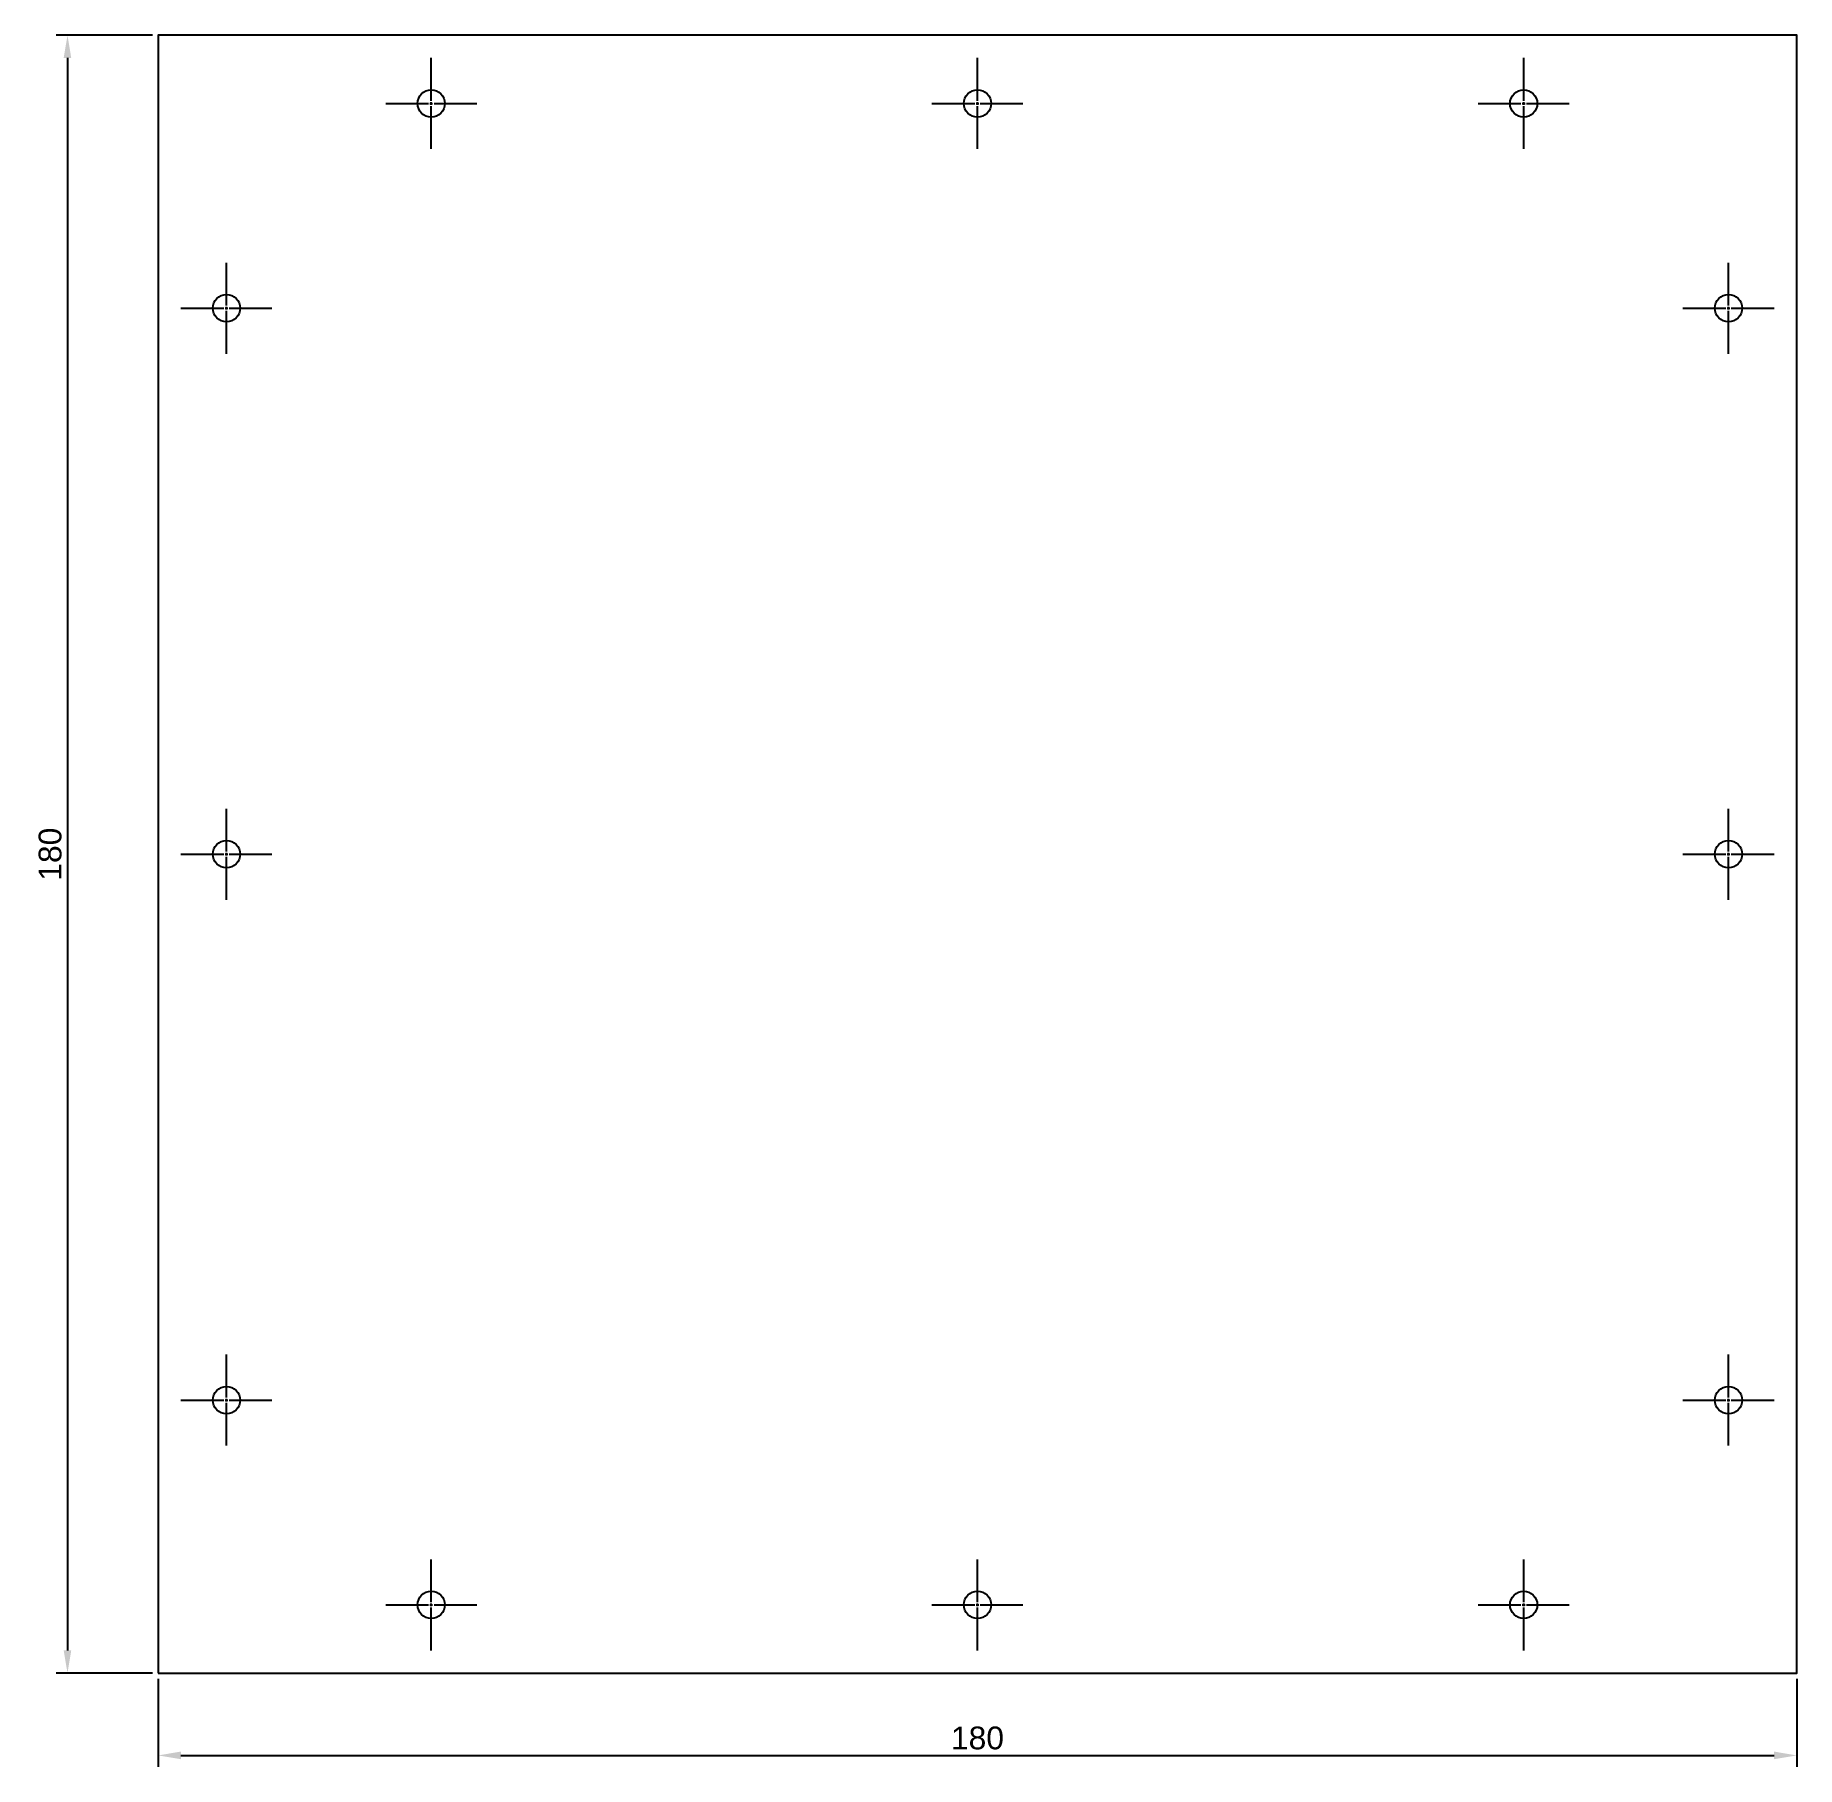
# Model space of a CAD drawing. Extents: x -14 to 180, y -10 to 180.
import ezdxf

# ---------------------------------------------------------------- set-up
doc = ezdxf.new("R2010")
doc.units = 0
doc.linetypes.add('CENTER2', pattern=[28.575, 19.05, -3.175, 3.175, -3.175])
doc.layers.get('DEFPOINTS').update_dxf_attribs({"linetype": 'CONTINUOUS'})
for name, color, linetype in [('CENTERS', 7, 'CONTINUOUS'), ('DIMENSIONS', 7, 'CONTINUOUS'), ('HOLE', 4, 'CONTINUOUS'), ('OUTLINE', 255, 'CONTINUOUS')]:
    doc.layers.add(name, color=color, linetype=linetype)
doc.styles.get("Standard").update_dxf_attribs({"font": 'arial.ttf'})
doc.dimstyles.new('ISO-25', dxfattribs={"dimtxt": 2.5, "dimasz": 2.5, "dimexe": 1.25, "dimexo": 0.625, "dimtad": 1, "dimtxsty": 'STANDARD', "dimcen": 2.5, "dimazin": 3, "dimtfac": 1, "dimtmove": 0, "dimatfit": 3})

# ---------------------------------------------------------------- blocks, each defined once
blk = doc.blocks.new('*U22')
at = {"layer": 'CENTERS', "color": 0, "linetype": 'CENTER2'}
for p, q in [((0, 0.3), (0, 5)), ((-5, 0), (-0.3, 0)), ((0.3, 0), (5, 0)), ((0, -5), (0, -0.3))]:
    blk.add_line(p, q, dxfattribs=at)
at = {"layer": 'CENTERS', "color": 0, "linetype": 'CONTINUOUS'}
for p, q in [((-0.15, 0), (0.15, 0)), ((0, -0.15), (0, 0.15))]:
    blk.add_line(p, q, dxfattribs=at)
blk = doc.blocks.new('*U23')
at = {"layer": 'CENTERS', "color": 0, "linetype": 'CENTER2'}
for p, q in [((0, 0.3), (0, 5)), ((-5, 0), (-0.3, 0)), ((0.3, 0), (5, 0)), ((0, -5), (0, -0.3))]:
    blk.add_line(p, q, dxfattribs=at)
at = {"layer": 'CENTERS', "color": 0, "linetype": 'CONTINUOUS'}
for p, q in [((-0.15, 0), (0.15, 0)), ((0, -0.15), (0, 0.15))]:
    blk.add_line(p, q, dxfattribs=at)
blk = doc.blocks.new('*U24')
at = {"layer": 'CENTERS', "color": 0, "linetype": 'CENTER2'}
for p, q in [((0, 0.3), (0, 5)), ((-5, 0), (-0.3, 0)), ((0.3, 0), (5, 0)), ((0, -5), (0, -0.3))]:
    blk.add_line(p, q, dxfattribs=at)
at = {"layer": 'CENTERS', "color": 0, "linetype": 'CONTINUOUS'}
for p, q in [((-0.15, 0), (0.15, 0)), ((0, -0.15), (0, 0.15))]:
    blk.add_line(p, q, dxfattribs=at)
blk = doc.blocks.new('*U25')
at = {"layer": 'CENTERS', "color": 0, "linetype": 'CENTER2'}
for p, q in [((0, 0.3), (0, 5)), ((-5, 0), (-0.3, 0)), ((0.3, 0), (5, 0)), ((0, -5), (0, -0.3))]:
    blk.add_line(p, q, dxfattribs=at)
at = {"layer": 'CENTERS', "color": 0, "linetype": 'CONTINUOUS'}
for p, q in [((-0.15, 0), (0.15, 0)), ((0, -0.15), (0, 0.15))]:
    blk.add_line(p, q, dxfattribs=at)
blk = doc.blocks.new('*U26')
at = {"layer": 'CENTERS', "color": 0, "linetype": 'CENTER2'}
for p, q in [((0, 0.3), (0, 5)), ((-5, 0), (-0.3, 0)), ((0.3, 0), (5, 0)), ((0, -5), (0, -0.3))]:
    blk.add_line(p, q, dxfattribs=at)
at = {"layer": 'CENTERS', "color": 0, "linetype": 'CONTINUOUS'}
for p, q in [((-0.15, 0), (0.15, 0)), ((0, -0.15), (0, 0.15))]:
    blk.add_line(p, q, dxfattribs=at)
blk = doc.blocks.new('*U27')
at = {"layer": 'CENTERS', "color": 0, "linetype": 'CENTER2'}
for p, q in [((0, 0.3), (0, 5)), ((-5, 0), (-0.3, 0)), ((0.3, 0), (5, 0)), ((0, -5), (0, -0.3))]:
    blk.add_line(p, q, dxfattribs=at)
at = {"layer": 'CENTERS', "color": 0, "linetype": 'CONTINUOUS'}
for p, q in [((-0.15, 0), (0.15, 0)), ((0, -0.15), (0, 0.15))]:
    blk.add_line(p, q, dxfattribs=at)
blk = doc.blocks.new('*U28')
at = {"layer": 'CENTERS', "color": 0, "linetype": 'CENTER2'}
for p, q in [((0, 0.3), (0, 5)), ((-5, 0), (-0.3, 0)), ((0.3, 0), (5, 0)), ((0, -5), (0, -0.3))]:
    blk.add_line(p, q, dxfattribs=at)
at = {"layer": 'CENTERS', "color": 0, "linetype": 'CONTINUOUS'}
for p, q in [((-0.15, 0), (0.15, 0)), ((0, -0.15), (0, 0.15))]:
    blk.add_line(p, q, dxfattribs=at)
blk = doc.blocks.new('*U29')
at = {"layer": 'CENTERS', "color": 0, "linetype": 'CENTER2'}
for p, q in [((0, 0.3), (0, 5)), ((-5, 0), (-0.3, 0)), ((0.3, 0), (5, 0)), ((0, -5), (0, -0.3))]:
    blk.add_line(p, q, dxfattribs=at)
at = {"layer": 'CENTERS', "color": 0, "linetype": 'CONTINUOUS'}
for p, q in [((-0.15, 0), (0.15, 0)), ((0, -0.15), (0, 0.15))]:
    blk.add_line(p, q, dxfattribs=at)
blk = doc.blocks.new('*U30')
at = {"layer": 'CENTERS', "color": 0, "linetype": 'CENTER2'}
for p, q in [((0, 0.3), (0, 5)), ((-5, 0), (-0.3, 0)), ((0.3, 0), (5, 0)), ((0, -5), (0, -0.3))]:
    blk.add_line(p, q, dxfattribs=at)
at = {"layer": 'CENTERS', "color": 0, "linetype": 'CONTINUOUS'}
for p, q in [((-0.15, 0), (0.15, 0)), ((0, -0.15), (0, 0.15))]:
    blk.add_line(p, q, dxfattribs=at)
blk = doc.blocks.new('*U31')
at = {"layer": 'CENTERS', "color": 0, "linetype": 'CENTER2'}
for p, q in [((0, 0.3), (0, 5)), ((-5, 0), (-0.3, 0)), ((0.3, 0), (5, 0)), ((0, -5), (0, -0.3))]:
    blk.add_line(p, q, dxfattribs=at)
at = {"layer": 'CENTERS', "color": 0, "linetype": 'CONTINUOUS'}
for p, q in [((-0.15, 0), (0.15, 0)), ((0, -0.15), (0, 0.15))]:
    blk.add_line(p, q, dxfattribs=at)
blk = doc.blocks.new('*U32')
at = {"layer": 'CENTERS', "color": 0, "linetype": 'CENTER2'}
for p, q in [((0, 0.3), (0, 5)), ((-5, 0), (-0.3, 0)), ((0.3, 0), (5, 0)), ((0, -5), (0, -0.3))]:
    blk.add_line(p, q, dxfattribs=at)
at = {"layer": 'CENTERS', "color": 0, "linetype": 'CONTINUOUS'}
for p, q in [((-0.15, 0), (0.15, 0)), ((0, -0.15), (0, 0.15))]:
    blk.add_line(p, q, dxfattribs=at)
blk = doc.blocks.new('*U33')
at = {"layer": 'CENTERS', "color": 0, "linetype": 'CENTER2'}
for p, q in [((0, 0.3), (0, 5)), ((-5, 0), (-0.3, 0)), ((0.3, 0), (5, 0)), ((0, -5), (0, -0.3))]:
    blk.add_line(p, q, dxfattribs=at)
at = {"layer": 'CENTERS', "color": 0, "linetype": 'CONTINUOUS'}
for p, q in [((-0.15, 0), (0.15, 0)), ((0, -0.15), (0, 0.15))]:
    blk.add_line(p, q, dxfattribs=at)
blk = doc.blocks.new('*D34')
at = {"layer": 'DEFPOINTS', "color": 0}
for p in [(0, 180), (-9.96, 0), (0, 0)]:
    blk.add_point(p, dxfattribs=at)
at = {"layer": 'DIMENSIONS', "color": 0}
for p, q in [((-0.62, 180), (-11.21, 180)), ((-9.96, 177.5), (-9.96, 2.5)), ((-0.62, 0), (-11.21, 0))]:
    blk.add_line(p, q, dxfattribs=at)
for points in [[(-10.38, 177.5), (-9.55, 177.5), (-9.96, 180)], [(-10.38, 2.5), (-9.55, 2.5), (-9.96, 0)]]:
    blk.add_solid(points, dxfattribs=at)
at = {"layer": 'DIMENSIONS', "color": 0, "insert": (-11.86, 90), "char_height": 2.5, "attachment_point": 5, "rotation": 90}
blk.add_mtext('180', dxfattribs=at)
blk = doc.blocks.new('*D35')
at = {"layer": 'DEFPOINTS', "color": 0}
for p in [(0, 0), (180, 0), (180, -9.04)]:
    blk.add_point(p, dxfattribs=at)
at = {"layer": 'DIMENSIONS', "color": 0}
for p, q in [((0, -0.62), (0, -10.29)), ((180, -0.62), (180, -10.29)), ((2.5, -9.04), (177.5, -9.04))]:
    blk.add_line(p, q, dxfattribs=at)
for points in [[(2.5, -8.62), (2.5, -9.46), (0, -9.04)], [(177.5, -8.62), (177.5, -9.46), (180, -9.04)]]:
    blk.add_solid(points, dxfattribs=at)
at = {"layer": 'DIMENSIONS', "color": 0, "insert": (90, -7.14), "char_height": 2.5, "attachment_point": 5}
blk.add_mtext('180', dxfattribs=at)

msp = doc.modelspace()

# ---------------------------------------------------------------- linework, layer by layer
at = {"layer": 'HOLE'}
for centre in [(30, 172.5), (90, 172.5), (150, 172.5), (7.5, 150), (172.5, 150), (7.5, 90), (172.5, 90), (7.5, 30), (172.5, 30), (30, 7.5), (90, 7.5), (150, 7.5)]:
    msp.add_circle(centre, 1.5, dxfattribs=at)
at = {"layer": 'OUTLINE'}
msp.add_lwpolyline([(0, 0), (180, 0), (180, 180), (0, 180)], close=True, dxfattribs=at)

# ---------------------------------------------------------------- block references
at = {"layer": 'CENTERS', "linetype": 'CENTER2'}
for name, p in [('*U22', (30, 172.5)), ('*U23', (90, 172.5)), ('*U24', (150, 172.5)), ('*U33', (7.5, 150)), ('*U25', (172.5, 150)), ('*U32', (7.5, 90)), ('*U26', (172.5, 90)), ('*U31', (7.5, 30)), ('*U27', (172.5, 30)), ('*U30', (30, 7.5)), ('*U29', (90, 7.5)), ('*U28', (150, 7.5))]:
    msp.add_blockref(name, p, dxfattribs=at)

# ---------------------------------------------------------------- dimensions: what is measured, and where the dimension line sits
at = {"layer": 'DIMENSIONS'}
dim = msp.add_aligned_dim(p1=(0, 180), p2=(0, 0), distance=-9.963, dimstyle='ISO-25', dxfattribs=at)
dim.commit()
dim.dimension.update_dxf_attribs({"geometry": '*D34', "text_midpoint": (-11.865, 90)})
dim = msp.add_linear_dim(base=(180, -9.041), p1=(0, 0), p2=(180, 0), dimstyle='ISO-25', dxfattribs=at)
dim.commit()
dim.dimension.update_dxf_attribs({"geometry": '*D35', "text_midpoint": (90, -7.14)})

doc.saveas('drawing.dxf')
